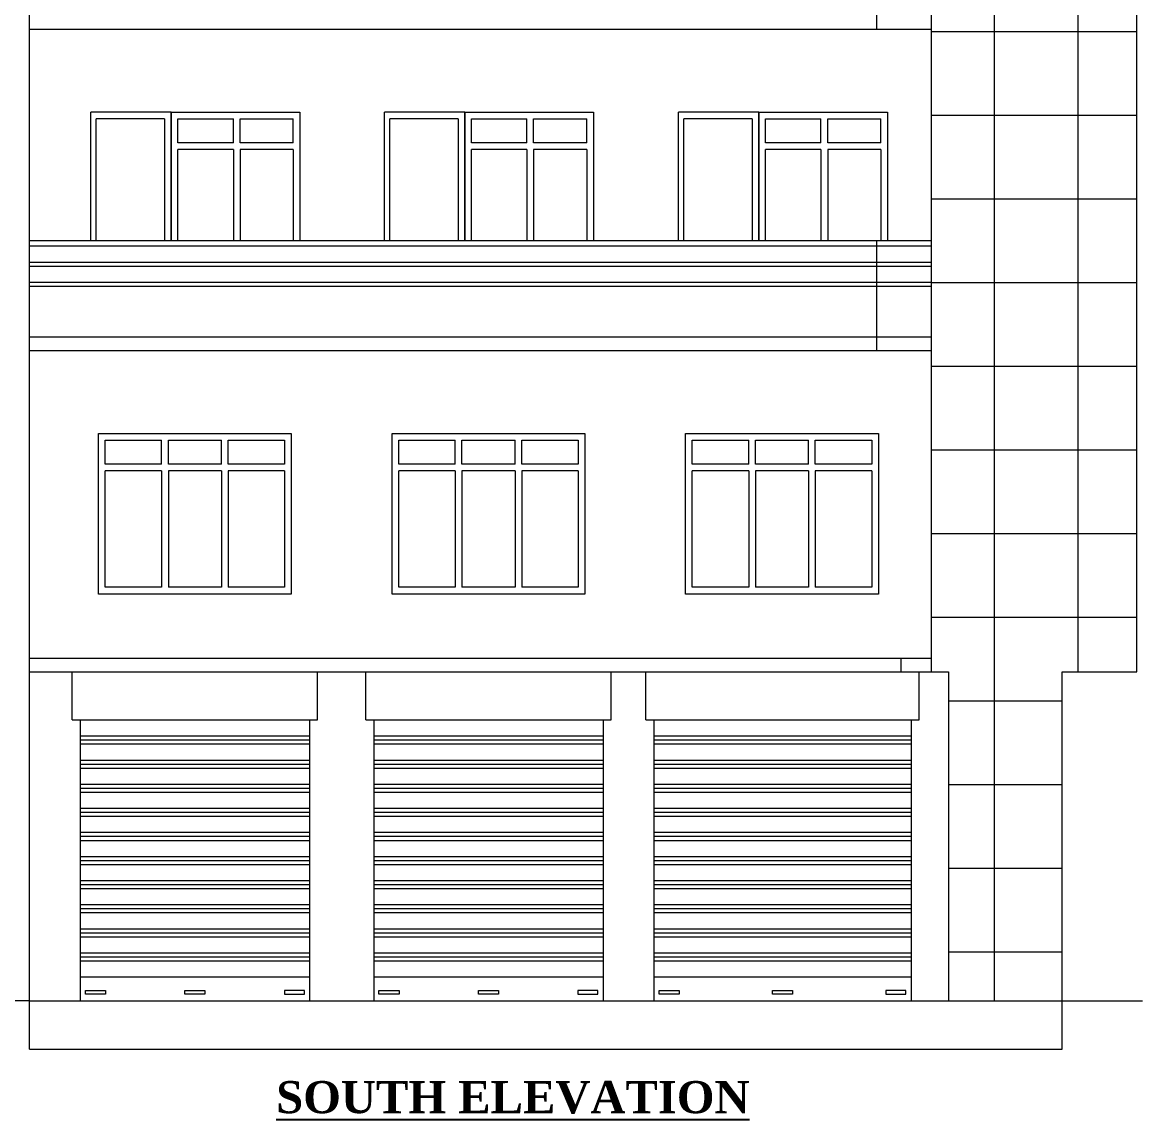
# Model space of a CAD drawing. Header units: inches. Extents: x 4069 to 291496, y -47643 to 12535.
# Drawn here: x 38003.6 to 38421.9, y 141.7 to 551.5 of the extents above; entities that cross this region are included whole.
import ezdxf

# ---------------------------------------------------------------- set-up
doc = ezdxf.new("R2010")
doc.units = ezdxf.units.IN
doc.header["$LTSCALE"] = 5
doc.header["$MEASUREMENT"] = 0
doc.layers.add('A-WALL', color=7, linetype='Continuous', lineweight=9)
doc.layers.add('DOOR', color=62, linetype='Continuous', lineweight=0)
doc.layers.add('TEXT', color=6, linetype='Continuous')
doc.styles.add('ordinary', font='times.ttf')

msp = doc.modelspace()

# ---------------------------------------------------------------- hatches: boundary and pattern name
at = {"layer": 'A-WALL', "ltscale": 5}
h = msp.add_hatch(dxfattribs=at)
h.set_pattern_fill('ANSI37', color=256, scale=250, angle=45)
h.set_pattern_definition([(90, (8022.854, -608.095), (-31.25, 0), []), (180, (8022.854, -608.095), (-2e-15, -31.25), [])])
h.paths.add_polyline_path([(38419.7891, 554.03148), (38419.7891, 674.03148), (38419.7891, 693.03148), (38322.67866, 693.03148), (38322.67866, 669.03148), (38343.07744, 669.03148), (38343.07744, 549.03148), (38343.07744, 434.03148), (38343.07744, 429.03148), (38343.07744, 314.03148), (38343.07744, 309.03148), (38349.45206, 309.03148), (38349.45206, 186.03148), (38391.90569, 186.03148), (38391.90569, 309.03148), (38419.7891, 309.03148), (38419.7891, 434.03148)])

# ---------------------------------------------------------------- linework, layer by layer
for p, q in [((38006.20983, 168.03148), (38006.20983, 830.03148)), ((38419.7891, 549.03148), (38419.7891, 674.03148)), ((38343.07744, 549.03148), (38343.07744, 669.03148)), ((38322.67866, 549.03148), (38322.67866, 590.03148)), ((38419.7891, 429.03148), (38419.7891, 554.03148)), ((38006.20983, 549.03148), (38343.07744, 549.03148)), ((38343.07744, 434.03148), (38343.07744, 549.03148)), ((38082.3765, 506.53148), (38082.3765, 515.53148)), ((38084.8765, 506.53148), (38084.8765, 515.53148)), ((38104.70983, 506.53148), (38104.70983, 515.53148)), ((38191.99761, 506.53148), (38191.99761, 515.53148)), ((38194.49761, 506.53148), (38194.49761, 515.53148)), ((38214.33094, 506.53148), (38214.33094, 515.53148)), ((38301.80817, 506.53148), (38301.80817, 515.53148)), ((38304.30817, 506.53148), (38304.30817, 515.53148)), ((38324.1415, 506.53148), (38324.1415, 515.53148)), ((38082.3765, 506.53148), (38061.70983, 506.53148)), ((38104.70983, 506.53148), (38084.8765, 506.53148)), ((38191.99761, 506.53148), (38171.33094, 506.53148)), ((38214.33094, 506.53148), (38194.49761, 506.53148)), ((38301.80817, 506.53148), (38281.1415, 506.53148)), ((38324.1415, 506.53148), (38304.30817, 506.53148)), ((38082.3765, 504.03148), (38061.70983, 504.03148)), ((38082.3765, 504.03148), (38082.3765, 470.03148)), ((38104.70983, 504.03148), (38084.8765, 504.03148)), ((38084.8765, 504.03148), (38084.8765, 470.03148)), ((38104.70983, 504.03148), (38104.70983, 470.03148)), ((38191.99761, 504.03148), (38171.33094, 504.03148)), ((38191.99761, 504.03148), (38191.99761, 470.03148)), ((38214.33094, 504.03148), (38194.49761, 504.03148)), ((38194.49761, 504.03148), (38194.49761, 470.03148)), ((38214.33094, 504.03148), (38214.33094, 470.03148)), ((38301.80817, 504.03148), (38281.1415, 504.03148)), ((38301.80817, 504.03148), (38301.80817, 470.03148)), ((38324.1415, 504.03148), (38304.30817, 504.03148)), ((38304.30817, 504.03148), (38304.30817, 470.03148)), ((38324.1415, 504.03148), (38324.1415, 470.03148)), ((38006.20983, 470.03148), (38343.07744, 470.03148)), ((38322.67866, 429.03148), (38322.67866, 470.03148)), ((38006.20983, 468.03148), (38343.07744, 468.03148)), ((38006.20983, 462.03148), (38343.07744, 462.03148)), ((38006.20983, 460.53148), (38343.07744, 460.53148)), ((38006.20983, 454.53148), (38343.07744, 454.53148)), ((38006.20983, 453.03148), (38343.07744, 453.03148)), ((38006.20983, 434.03148), (38343.07744, 434.03148)), ((38343.07744, 429.03148), (38343.07744, 434.03148)), ((38419.7891, 309.03148), (38419.7891, 434.03148)), ((38006.20983, 429.03148), (38343.07744, 429.03148)), ((38343.07744, 314.03148), (38343.07744, 429.03148)), ((38055.60372, 386.53148), (38055.60372, 395.53148)), ((38058.10372, 386.53148), (38058.10372, 395.53148)), ((38077.93705, 386.53148), (38077.93705, 395.53148)), ((38080.43705, 386.53148), (38080.43705, 395.53148)), ((38165.22483, 386.53148), (38165.22483, 395.53148)), ((38167.72483, 386.53148), (38167.72483, 395.53148)), ((38187.55817, 386.53148), (38187.55817, 395.53148)), ((38190.05817, 386.53148), (38190.05817, 395.53148)), ((38274.84595, 386.53148), (38274.84595, 395.53148)), ((38277.34595, 386.53148), (38277.34595, 395.53148)), ((38297.17928, 386.53148), (38297.17928, 395.53148)), ((38299.67928, 386.53148), (38299.67928, 395.53148)), ((38055.60372, 386.53148), (38034.52039, 386.53148)), ((38077.93705, 386.53148), (38058.10372, 386.53148)), ((38101.52039, 386.53148), (38080.43705, 386.53148)), ((38165.22483, 386.53148), (38144.1415, 386.53148)), ((38187.55817, 386.53148), (38167.72483, 386.53148)), ((38211.1415, 386.53148), (38190.05817, 386.53148)), ((38274.84595, 386.53148), (38253.76261, 386.53148)), ((38297.17928, 386.53148), (38277.34595, 386.53148)), ((38320.76261, 386.53148), (38299.67928, 386.53148)), ((38055.60372, 384.03148), (38034.52039, 384.03148)), ((38055.60372, 384.03148), (38055.60372, 340.53148)), ((38077.93705, 384.03148), (38058.10372, 384.03148)), ((38058.10372, 384.03148), (38058.10372, 340.53148)), ((38077.93705, 384.03148), (38077.93705, 340.53148)), ((38101.52039, 384.03148), (38080.43705, 384.03148)), ((38080.43705, 384.03148), (38080.43705, 340.53148)), ((38165.22483, 384.03148), (38144.1415, 384.03148)), ((38165.22483, 384.03148), (38165.22483, 340.53148)), ((38187.55817, 384.03148), (38167.72483, 384.03148)), ((38167.72483, 384.03148), (38167.72483, 340.53148)), ((38187.55817, 384.03148), (38187.55817, 340.53148)), ((38211.1415, 384.03148), (38190.05817, 384.03148)), ((38190.05817, 384.03148), (38190.05817, 340.53148)), ((38274.84595, 384.03148), (38253.76261, 384.03148)), ((38274.84595, 384.03148), (38274.84595, 340.53148)), ((38297.17928, 384.03148), (38277.34595, 384.03148)), ((38277.34595, 384.03148), (38277.34595, 340.53148)), ((38297.17928, 384.03148), (38297.17928, 340.53148)), ((38320.76261, 384.03148), (38299.67928, 384.03148)), ((38299.67928, 384.03148), (38299.67928, 340.53148)), ((38006.20983, 314.03148), (38343.07744, 314.03148)), ((38331.60313, 314.03148), (38331.60313, 309.03148)), ((38343.07744, 309.03148), (38343.07744, 314.03148)), ((38006.20983, 309.03148), (38349.45206, 309.03148)), ((38349.45206, 309.03148), (38349.45206, 186.03148)), ((38391.90569, 186.03148), (38391.90569, 309.03148)), ((38391.90569, 309.03148), (38419.7891, 309.03148)), ((38006.20983, 186.03148), (37976.20983, 186.03148)), ((38006.20983, 186.03148), (38391.90569, 186.03148)), ((38006.20983, 168.03148), (38006.20983, 186.03148)), ((38391.90569, 186.03148), (38421.90569, 186.03148)), ((38391.90569, 168.03148), (38391.90569, 186.03148)), ((38006.20983, 168.03148), (38391.90569, 168.03148))]:
    msp.add_line(p, q, dxfattribs=at)
at = {"layer": 'A-WALL', "color": 1, "ltscale": 5}
for p, q in [((38022.20983, 291.03148), (38022.20983, 309.03148)), ((38113.83094, 291.03148), (38113.83094, 309.03148)), ((38131.83094, 291.03148), (38131.83094, 309.03148)), ((38223.45206, 291.03148), (38223.45206, 309.03148)), ((38236.45206, 291.03148), (38236.45206, 309.03148)), ((38338.45206, 291.03148), (38338.45206, 309.03148)), ((38022.20983, 291.03148), (38113.83094, 291.03148)), ((38025.20983, 291.03148), (38025.20983, 186.03148)), ((38110.83094, 291.03148), (38110.83094, 186.03148)), ((38131.83094, 291.03148), (38223.45206, 291.03148)), ((38134.83094, 291.03148), (38134.83094, 186.03148)), ((38220.45206, 291.03148), (38220.45206, 186.03148)), ((38236.45206, 291.03148), (38338.45206, 291.03148)), ((38239.45206, 291.03148), (38239.45206, 186.03148)), ((38335.45206, 291.03148), (38335.45206, 186.03148)), ((38025.20983, 285.03148), (38110.83094, 285.03148)), ((38134.83094, 285.03148), (38220.45206, 285.03148)), ((38239.45206, 285.03148), (38335.45206, 285.03148)), ((38025.20983, 283.53148), (38110.83094, 283.53148)), ((38025.20983, 282.03148), (38110.83094, 282.03148)), ((38134.83094, 283.53148), (38220.45206, 283.53148)), ((38134.83094, 282.03148), (38220.45206, 282.03148)), ((38239.45206, 283.53148), (38335.45206, 283.53148)), ((38239.45206, 282.03148), (38335.45206, 282.03148)), ((38025.20983, 276.03148), (38110.83094, 276.03148)), ((38025.20983, 274.53148), (38110.83094, 274.53148)), ((38025.20983, 273.03148), (38110.83094, 273.03148)), ((38134.83094, 276.03148), (38220.45206, 276.03148)), ((38134.83094, 274.53148), (38220.45206, 274.53148)), ((38134.83094, 273.03148), (38220.45206, 273.03148)), ((38239.45206, 276.03148), (38335.45206, 276.03148)), ((38239.45206, 274.53148), (38335.45206, 274.53148)), ((38239.45206, 273.03148), (38335.45206, 273.03148)), ((38025.20983, 267.03148), (38110.83094, 267.03148)), ((38025.20983, 265.53148), (38110.83094, 265.53148)), ((38025.20983, 264.03148), (38110.83094, 264.03148)), ((38134.83094, 267.03148), (38220.45206, 267.03148)), ((38134.83094, 265.53148), (38220.45206, 265.53148)), ((38134.83094, 264.03148), (38220.45206, 264.03148)), ((38239.45206, 267.03148), (38335.45206, 267.03148)), ((38239.45206, 265.53148), (38335.45206, 265.53148)), ((38239.45206, 264.03148), (38335.45206, 264.03148)), ((38025.20983, 258.03148), (38110.83094, 258.03148)), ((38025.20983, 256.53148), (38110.83094, 256.53148)), ((38134.83094, 258.03148), (38220.45206, 258.03148)), ((38134.83094, 256.53148), (38220.45206, 256.53148)), ((38239.45206, 258.03148), (38335.45206, 258.03148)), ((38239.45206, 256.53148), (38335.45206, 256.53148)), ((38025.20983, 255.03148), (38110.83094, 255.03148)), ((38134.83094, 255.03148), (38220.45206, 255.03148)), ((38239.45206, 255.03148), (38335.45206, 255.03148)), ((38025.20983, 249.03148), (38110.83094, 249.03148)), ((38025.20983, 247.53148), (38110.83094, 247.53148)), ((38134.83094, 249.03148), (38220.45206, 249.03148)), ((38134.83094, 247.53148), (38220.45206, 247.53148)), ((38239.45206, 249.03148), (38335.45206, 249.03148)), ((38239.45206, 247.53148), (38335.45206, 247.53148)), ((38025.20983, 246.03148), (38110.83094, 246.03148)), ((38134.83094, 246.03148), (38220.45206, 246.03148)), ((38239.45206, 246.03148), (38335.45206, 246.03148)), ((38025.20983, 240.03148), (38110.83094, 240.03148)), ((38025.20983, 238.53148), (38110.83094, 238.53148)), ((38134.83094, 240.03148), (38220.45206, 240.03148)), ((38134.83094, 238.53148), (38220.45206, 238.53148)), ((38239.45206, 240.03148), (38335.45206, 240.03148)), ((38239.45206, 238.53148), (38335.45206, 238.53148)), ((38025.20983, 237.03148), (38110.83094, 237.03148)), ((38134.83094, 237.03148), (38220.45206, 237.03148)), ((38239.45206, 237.03148), (38335.45206, 237.03148)), ((38025.20983, 231.03148), (38110.83094, 231.03148)), ((38134.83094, 231.03148), (38220.45206, 231.03148)), ((38239.45206, 231.03148), (38335.45206, 231.03148)), ((38025.20983, 229.53148), (38110.83094, 229.53148)), ((38025.20983, 228.03148), (38110.83094, 228.03148)), ((38134.83094, 229.53148), (38220.45206, 229.53148)), ((38134.83094, 228.03148), (38220.45206, 228.03148)), ((38239.45206, 229.53148), (38335.45206, 229.53148)), ((38239.45206, 228.03148), (38335.45206, 228.03148)), ((38025.20983, 222.03148), (38110.83094, 222.03148)), ((38134.83094, 222.03148), (38220.45206, 222.03148)), ((38239.45206, 222.03148), (38335.45206, 222.03148)), ((38025.20983, 220.53148), (38110.83094, 220.53148)), ((38025.20983, 219.03148), (38110.83094, 219.03148)), ((38134.83094, 220.53148), (38220.45206, 220.53148)), ((38134.83094, 219.03148), (38220.45206, 219.03148)), ((38239.45206, 220.53148), (38335.45206, 220.53148)), ((38239.45206, 219.03148), (38335.45206, 219.03148)), ((38025.20983, 213.03148), (38110.83094, 213.03148)), ((38025.20983, 211.53148), (38110.83094, 211.53148)), ((38025.20983, 210.03148), (38110.83094, 210.03148)), ((38134.83094, 213.03148), (38220.45206, 213.03148)), ((38134.83094, 211.53148), (38220.45206, 211.53148)), ((38134.83094, 210.03148), (38220.45206, 210.03148)), ((38239.45206, 213.03148), (38335.45206, 213.03148)), ((38239.45206, 211.53148), (38335.45206, 211.53148)), ((38239.45206, 210.03148), (38335.45206, 210.03148)), ((38025.20983, 204.03148), (38110.83094, 204.03148)), ((38025.20983, 202.53148), (38110.83094, 202.53148)), ((38025.20983, 201.03148), (38110.83094, 201.03148)), ((38134.83094, 204.03148), (38220.45206, 204.03148)), ((38134.83094, 202.53148), (38220.45206, 202.53148)), ((38134.83094, 201.03148), (38220.45206, 201.03148)), ((38239.45206, 204.03148), (38335.45206, 204.03148)), ((38239.45206, 202.53148), (38335.45206, 202.53148)), ((38239.45206, 201.03148), (38335.45206, 201.03148)), ((38025.20983, 195.03148), (38110.83094, 195.03148)), ((38134.83094, 195.03148), (38220.45206, 195.03148)), ((38239.45206, 195.03148), (38335.45206, 195.03148))]:
    msp.add_line(p, q, dxfattribs=at)
at = {"layer": 'A-WALL', "ltscale": 5, "elevation": -58.16904}
for points in [[(38059.20983, 470.03148), (38059.20983, 518.03148), (38107.20983, 518.03148), (38107.20983, 470.03148)], [(38061.70983, 506.53148), (38061.70983, 515.53148), (38082.3765, 515.53148)], [(38084.8765, 515.53148), (38104.70983, 515.53148)], [(38168.83094, 470.03148), (38168.83094, 518.03148), (38216.83094, 518.03148), (38216.83094, 470.03148)], [(38171.33094, 506.53148), (38171.33094, 515.53148), (38191.99761, 515.53148)], [(38194.49761, 515.53148), (38214.33094, 515.53148)], [(38278.6415, 470.03148), (38278.6415, 518.03148), (38326.6415, 518.03148), (38326.6415, 470.03148)], [(38281.1415, 506.53148), (38281.1415, 515.53148), (38301.80817, 515.53148)], [(38304.30817, 515.53148), (38324.1415, 515.53148)], [(38061.70983, 470.03148), (38061.70983, 504.03148)], [(38171.33094, 470.03148), (38171.33094, 504.03148)], [(38281.1415, 470.03148), (38281.1415, 504.03148)], [(38034.52039, 386.53148), (38034.52039, 395.53148), (38055.60372, 395.53148)], [(38058.10372, 395.53148), (38077.93705, 395.53148)], [(38080.43705, 395.53148), (38101.52039, 395.53148), (38101.52039, 386.53148)], [(38144.1415, 386.53148), (38144.1415, 395.53148), (38165.22483, 395.53148)], [(38167.72483, 395.53148), (38187.55817, 395.53148)], [(38190.05817, 395.53148), (38211.1415, 395.53148), (38211.1415, 386.53148)], [(38253.76261, 386.53148), (38253.76261, 395.53148), (38274.84595, 395.53148)], [(38277.34595, 395.53148), (38297.17928, 395.53148)], [(38299.67928, 395.53148), (38320.76261, 395.53148), (38320.76261, 386.53148)], [(38055.60372, 340.53148), (38034.52039, 340.53148), (38034.52039, 384.03148)], [(38101.52039, 384.03148), (38101.52039, 340.53148), (38080.43705, 340.53148)], [(38165.22483, 340.53148), (38144.1415, 340.53148), (38144.1415, 384.03148)], [(38211.1415, 384.03148), (38211.1415, 340.53148), (38190.05817, 340.53148)], [(38274.84595, 340.53148), (38253.76261, 340.53148), (38253.76261, 384.03148)], [(38320.76261, 384.03148), (38320.76261, 340.53148), (38299.67928, 340.53148)], [(38077.93705, 340.53148), (38058.10372, 340.53148)], [(38187.55817, 340.53148), (38167.72483, 340.53148)], [(38297.17928, 340.53148), (38277.34595, 340.53148)]]:
    msp.add_lwpolyline(points, dxfattribs=at)
for points in [[(38032.02039, 398.03148), (38104.02039, 398.03148), (38104.02039, 338.03148), (38032.02039, 338.03148)], [(38141.6415, 398.03148), (38213.6415, 398.03148), (38213.6415, 338.03148), (38141.6415, 338.03148)], [(38251.26261, 398.03148), (38323.26261, 398.03148), (38323.26261, 338.03148), (38251.26261, 338.03148)]]:
    msp.add_lwpolyline(points, close=True, dxfattribs=at)
at = {"layer": 'A-WALL', "color": 1, "ltscale": 5, "elevation": -58.16904}
for points in [[(38027.12909, 189.95607), (38034.61602, 189.95607), (38034.61602, 188.624), (38027.12909, 188.624)], [(38064.27692, 189.95607), (38071.76385, 189.95607), (38071.76385, 188.624), (38064.27692, 188.624)], [(38108.91169, 189.95607), (38101.42476, 189.95607), (38101.42476, 188.624), (38108.91169, 188.624)], [(38136.7502, 189.95607), (38144.23713, 189.95607), (38144.23713, 188.624), (38136.7502, 188.624)], [(38173.89803, 189.95607), (38181.38497, 189.95607), (38181.38497, 188.624), (38173.89803, 188.624)], [(38218.5328, 189.95607), (38211.04587, 189.95607), (38211.04587, 188.624), (38218.5328, 188.624)], [(38241.37131, 189.95607), (38248.85825, 189.95607), (38248.85825, 188.624), (38241.37131, 188.624)], [(38283.70859, 189.95607), (38291.19552, 189.95607), (38291.19552, 188.624), (38283.70859, 188.624)], [(38333.5328, 189.95607), (38326.04587, 189.95607), (38326.04587, 188.624), (38333.5328, 188.624)]]:
    msp.add_lwpolyline(points, close=True, dxfattribs=at)
at = {"layer": 'DOOR', "lineweight": 13}
for p, q in [((38029.20983, 470.03148, -58.16904), (38029.20983, 518.03148, -58.16904)), ((38059.20983, 518.03148, -58.16904), (38029.20983, 518.03148, -58.16904)), ((38031.20983, 470.03148, -58.16904), (38031.20983, 515.53148, -58.16904)), ((38056.70983, 515.53148, -58.16904), (38031.20983, 515.53148, -58.16904)), ((38056.70983, 515.53148, -58.16904), (38056.70983, 470.03148, -58.16904)), ((38059.20983, 470.03148, -58.16904), (38059.20983, 518.03148, -58.16904)), ((38059.20983, 518.03148, -58.16904), (38059.20983, 470.03148, -58.16904)), ((38138.83094, 470.03148, -58.16904), (38138.83094, 518.03148, -58.16904)), ((38168.83094, 518.03148, -58.16904), (38138.83094, 518.03148, -58.16904)), ((38140.83094, 470.03148, -58.16904), (38140.83094, 515.53148, -58.16904)), ((38166.33094, 515.53148, -58.16904), (38140.83094, 515.53148, -58.16904)), ((38166.33094, 515.53148, -58.16904), (38166.33094, 470.03148, -58.16904)), ((38168.83094, 470.03148, -58.16904), (38168.83094, 518.03148, -58.16904)), ((38168.83094, 518.03148, -58.16904), (38168.83094, 470.03148, -58.16904)), ((38248.6415, 470.03148, -58.16904), (38248.6415, 518.03148, -58.16904)), ((38278.6415, 518.03148, -58.16904), (38248.6415, 518.03148, -58.16904)), ((38250.6415, 470.03148, -58.16904), (38250.6415, 515.53148, -58.16904)), ((38276.1415, 515.53148, -58.16904), (38250.6415, 515.53148, -58.16904)), ((38276.1415, 515.53148, -58.16904), (38276.1415, 470.03148, -58.16904)), ((38278.6415, 470.03148, -58.16904), (38278.6415, 518.03148, -58.16904)), ((38278.6415, 518.03148, -58.16904), (38278.6415, 470.03148, -58.16904))]:
    msp.add_line(p, q, dxfattribs=at)

# ---------------------------------------------------------------- texts
at = {"layer": 'TEXT', "insert": (38186.76409, 143.8552, -58.16904), "char_height": 12, "width": 219.8150831, "attachment_point": 8, "rotation": 359.9996119, "style": 'ordinary'}
msp.add_mtext('{\\fTimes New Roman|b1|i0|c0|p18;\\LSOUTH ELEVATION}', dxfattribs=at)

doc.saveas('drawing.dxf')
